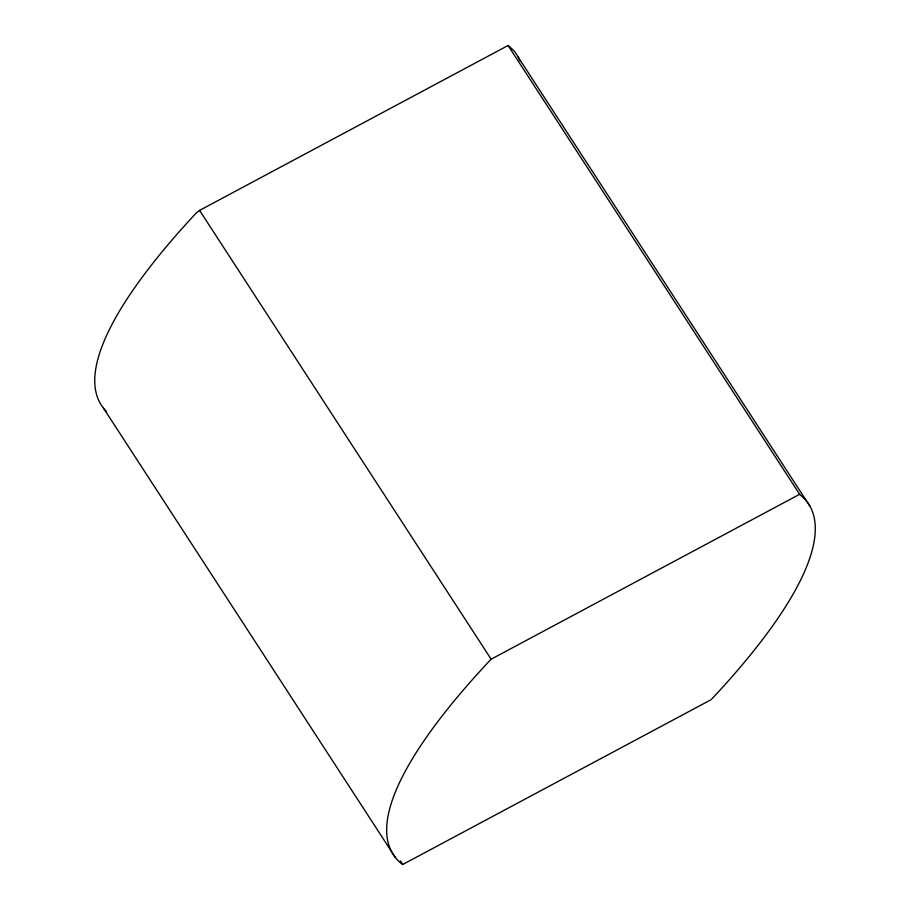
<?xml version="1.0" encoding="UTF-8"?>
<svg xmlns="http://www.w3.org/2000/svg" width="910" height="910" viewBox="0 0 910 910"><rect width="100%" height="100%" fill="white"/><g stroke="black" fill="none" stroke-linecap="round" stroke-linejoin="round"><path stroke-width="1.36" d="M799.628 494.301L491.138 659.193L487.987 662.491A664.391 158.602 -33 0 0 401.378 863.601L402.721 864.5L711.108 699.676L716.636 693.818A670.022 159.944 -33 0 0 805.293 499.556L799.628 494.301L508.076 45.5L199.586 210.392L196.082 213.145A664.391 158.602 -33 0 0 106.311 411.365M508.076 45.5L513.388 50.209A670.022 159.944 -33 0 1 519.974 60.902M518.165 57.091L810.071 506.438M199.586 210.392L491.138 659.193M400.4 860.928L402.721 864.5M103.535 408.226L395.44 857.573"/></g></svg>
